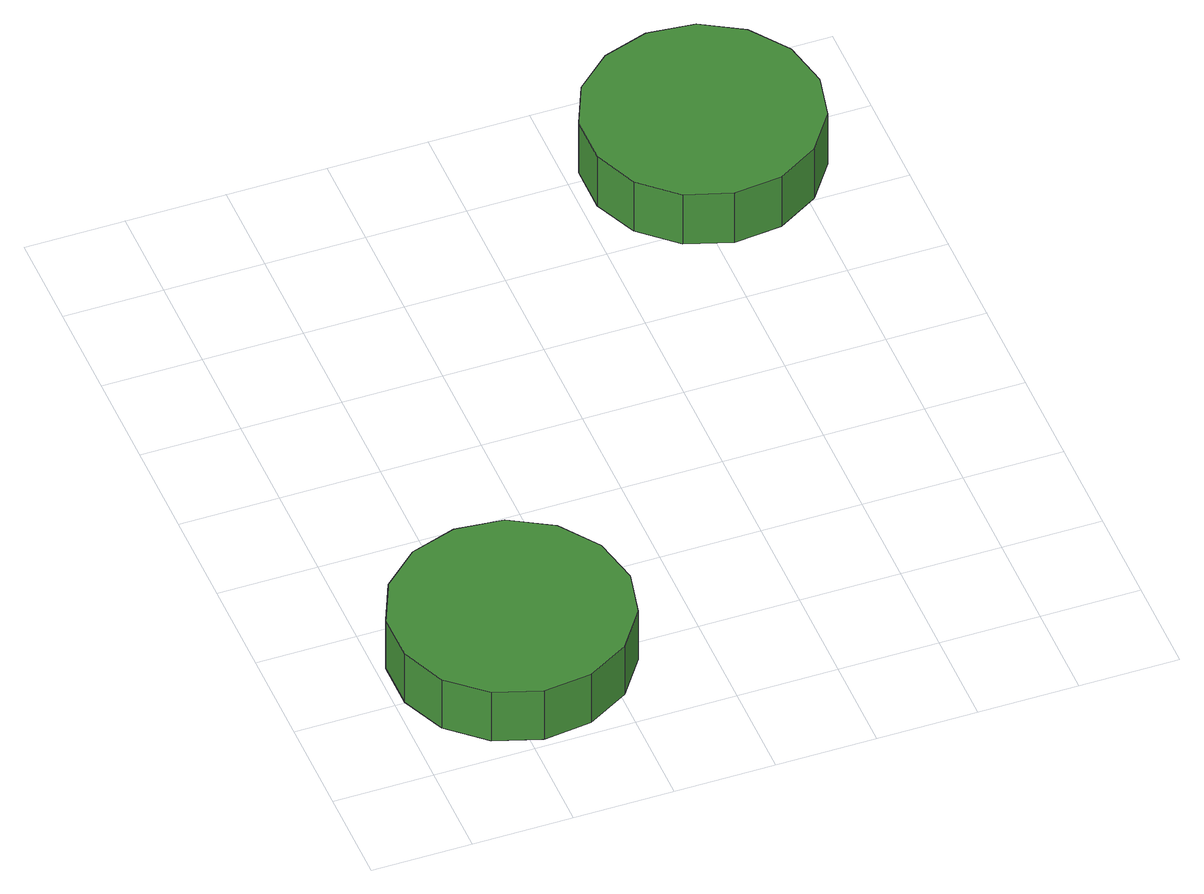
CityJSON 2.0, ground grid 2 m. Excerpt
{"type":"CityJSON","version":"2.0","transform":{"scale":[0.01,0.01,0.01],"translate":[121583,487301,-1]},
"CityObjects":{
"tree1":{"type":"SolitaryVegetationObject","attributes":{"function":"something"},"geometry":[{"type":"MultiSurface","lod":"1","boundaries":[[[0,1,2,3,4,5,6,7,8,9,10,11,12,13,14]],[[15,16,17,18,19,20,21,22,23,24,25,26,27,28,29]],[[0,29,28,1]],[[1,28,27,2]],[[2,27,26,3]],[[3,26,25,4]],[[4,25,24,5]],[[5,24,23,6]],[[6,23,22,7]],[[7,22,21,8]],[[8,21,20,9]],[[9,20,19,10]],[[10,19,18,11]],[[11,18,17,12]],[[12,17,16,13]],[[13,16,15,14]],[[14,15,29,0]]]}]},
"tree2":{"type":"SolitaryVegetationObject","attributes":{"function":"something"},"geometry":[{"type":"MultiSurface","lod":"1","boundaries":[[[30,31,32,33,34,35,36,37,38,39,40,41,42,43,44]],[[45,46,47,48,49,50,51,52,53,54,55,56,57,58,59]],[[30,59,58,31]],[[31,58,57,32]],[[32,57,56,33]],[[33,56,55,34]],[[34,55,54,35]],[[35,54,53,36]],[[36,53,52,37]],[[37,52,51,38]],[[38,51,50,39]],[[39,50,49,40]],[[40,49,48,41]],[[41,48,47,42]],[[42,47,46,43]],[[43,46,45,44]],[[44,45,59,30]]]}]}
},
"vertices":[
[485,251,183],[464,347,183],[407,426,183],[322,475,183],[225,485,183],[132,455,183],[59,389,183],[20,300,183],[20,202,183],[59,113,183],[132,48,183],[225,17,183],[322,28,183],[407,77,183],[464,156,183],[464,156,61],[407,77,61],[322,28,61],[225,17,61],[132,48,61],[59,113,61],[20,202,61],[20,300,61],[59,389,61],[132,455,61],[225,485,61],[322,475,61],[407,426,61],[464,347,61],[485,251,61],
[1265,1314,248],[1245,1409,248],[1188,1487,248],[1105,1535,248],[1009,1545,248],[917,1515,248],[845,1451,248],[806,1362,248],[806,1266,248],[845,1178,248],[917,1113,248],[1009,1083,248],[1105,1093,248],[1188,1142,248],[1245,1220,248],[1245,1220,123],[1188,1142,123],[1105,1093,123],[1009,1083,123],[917,1113,123],[845,1178,123],[806,1266,123],[806,1362,123],[845,1451,123],[917,1515,123],[1009,1545,123],[1105,1535,123],[1188,1487,123],[1245,1409,123],[1265,1314,123]
]}
